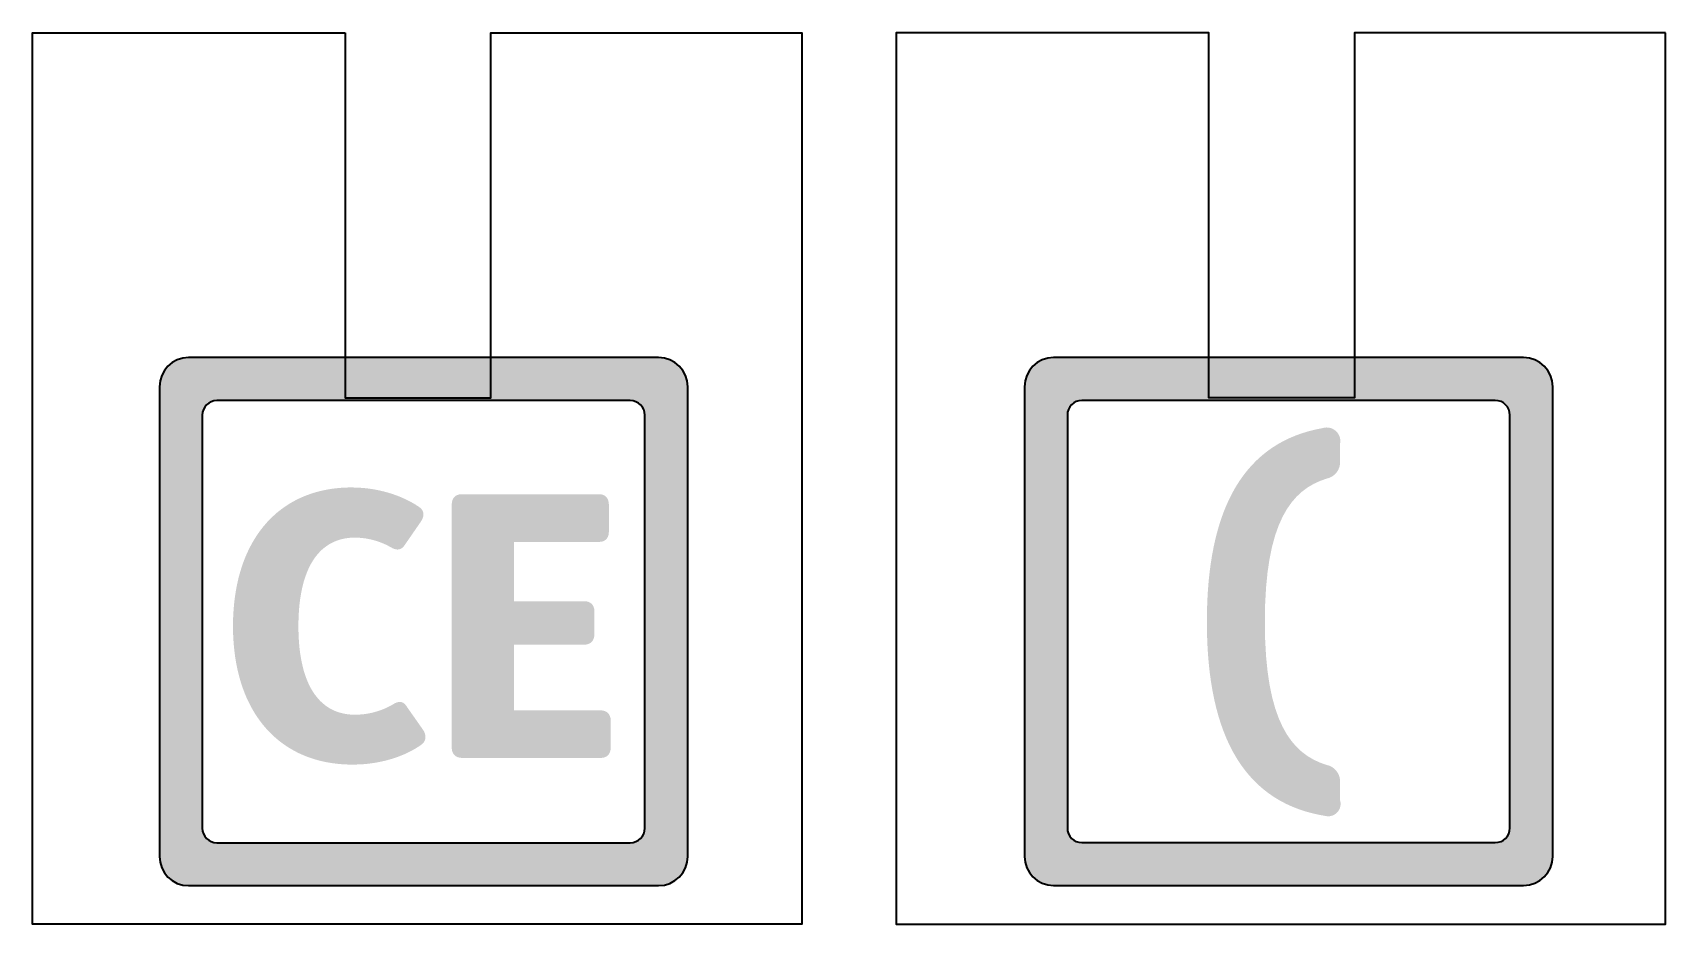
# Model space of a CAD drawing. Header units: millimetres. Extents: x -103 to 297, y 0 to 210.
# Drawn here: x 101.85 to 135.42, y 150.49 to 168.81 of the extents above; entities that cross this region are included whole.
import ezdxf

# ---------------------------------------------------------------- set-up
doc = ezdxf.new("R2010")
doc.units = ezdxf.units.MM
doc.layers.add('_Beschriftung', color=7, linetype='Continuous')
doc.layers.add('Beschnitt', color=7, linetype='Continuous')

msp = doc.modelspace()

# ---------------------------------------------------------------- hatches: boundary and pattern name
at = {"layer": '_Beschriftung', "linetype": 'Continuous', "lineweight": 5}
h = msp.add_hatch(color=7, dxfattribs=at)
edge = h.paths.add_edge_path(flags=0)
edge.add_line((114.724, 162.131), (105.06, 162.131))
edge.add_arc((105.06, 161.531), 0.6, 90, 180)
edge.add_line((104.46, 161.531), (104.46, 151.883))
edge.add_arc((105.06, 151.883), 0.6, 180, 270)
edge.add_line((105.06, 151.283), (114.724, 151.283))
edge.add_arc((114.724, 151.883), 0.6, 270, 360)
edge.add_line((115.324, 151.883), (115.324, 161.531))
edge.add_arc((114.724, 161.531), 0.6, 0, 90)
edge = h.paths.add_edge_path(flags=0)
edge.add_arc((105.642, 160.949), 0.3, 90, 180)
edge.add_line((105.342, 160.949), (105.342, 152.465))
edge.add_arc((105.642, 152.465), 0.3, 180, 270)
edge.add_line((105.642, 152.165), (114.142, 152.165))
edge.add_arc((114.142, 152.465), 0.3, 270, 360)
edge.add_line((114.442, 152.465), (114.442, 160.949))
edge.add_arc((114.142, 160.949), 0.3, 0, 90)
edge.add_line((114.142, 161.249), (105.642, 161.249))
h = msp.add_hatch(color=7, dxfattribs=at)
edge = h.paths.add_edge_path(flags=0)
edge.add_line((104.46, 161.531), (104.46, 151.883))
edge.add_arc((105.06, 151.883), 0.6, 180, 270)
edge.add_line((105.06, 151.283), (114.724, 151.283))
edge.add_arc((114.724, 151.883), 0.6, 270, 360)
edge.add_line((115.324, 151.883), (115.324, 161.531))
edge.add_arc((114.724, 161.531), 0.6, 0, 90)
edge.add_line((114.724, 162.131), (105.06, 162.131))
edge.add_arc((105.06, 161.531), 0.6, 90, 180)
edge = h.paths.add_edge_path(flags=0)
edge.add_arc((105.642, 152.465), 0.3, 180, 270)
edge.add_line((105.642, 152.165), (114.142, 152.165))
edge.add_arc((114.142, 152.465), 0.3, 270, 360)
edge.add_line((114.442, 152.465), (114.442, 160.949))
edge.add_arc((114.142, 160.949), 0.3, 0, 90)
edge.add_line((114.142, 161.249), (105.642, 161.249))
edge.add_arc((105.642, 160.949), 0.3, 90, 180)
edge.add_line((105.342, 160.949), (105.342, 152.465))
h = msp.add_hatch(color=7, dxfattribs=at)
edge = h.paths.add_edge_path(flags=0)
edge.add_line((132.51, 162.133), (122.846, 162.133))
edge.add_arc((122.846, 161.533), 0.6, 90, 180)
edge.add_line((122.246, 161.533), (122.246, 151.885))
edge.add_arc((122.846, 151.885), 0.6, 180, 270)
edge.add_line((122.846, 151.285), (132.51, 151.285))
edge.add_arc((132.51, 151.885), 0.6, 270, 360)
edge.add_line((133.11, 151.885), (133.11, 161.533))
edge.add_arc((132.51, 161.533), 0.6, 0, 90)
edge = h.paths.add_edge_path(flags=0)
edge.add_arc((123.428, 160.951), 0.3, 90, 180)
edge.add_line((123.128, 160.951), (123.128, 152.467))
edge.add_arc((123.428, 152.467), 0.3, 180, 270)
edge.add_line((123.428, 152.167), (131.928, 152.167))
edge.add_arc((131.928, 152.467), 0.3, 270, 360)
edge.add_line((132.228, 152.467), (132.228, 160.951))
edge.add_arc((131.928, 160.951), 0.3, 0, 90)
edge.add_line((131.928, 161.251), (123.428, 161.251))
h = msp.add_hatch(color=7, dxfattribs=at)
edge = h.paths.add_edge_path(flags=0)
edge.add_spline(control_points=[(127.189, 156.704), (127.189, 158.757), (127.738, 159.42), (128.453, 159.644)], knot_values=[0, 0, 0, 0, 1, 1, 1, 1], degree=3, periodic=0)
edge.add_ellipse((128.386, 159.988), major_axis=(-0.352, 0), ratio=0.997714, start_angle=101.0008, end_angle=183.4644)
edge.add_line((128.737, 160.009), (128.737, 160.375))
edge.add_ellipse((128.462, 160.418), major_axis=(-0.279, 0), ratio=0.997714, start_angle=171.252, end_angle=285.1604)
edge.add_spline(control_points=[(128.389, 160.686), (126.781, 160.407), (125.997, 159.063), (125.997, 156.704)], knot_values=[0, 0, 0, 0, 1, 1, 1, 1], degree=3, periodic=0)
edge.add_spline(control_points=[(125.997, 156.704), (125.997, 154.304), (126.808, 152.955), (128.476, 152.708)], knot_values=[0, 0, 0, 0, 1, 1, 1, 1], degree=3, periodic=0)
edge.add_ellipse((128.491, 152.963), major_axis=(-0.256, 0), ratio=0.997714, start_angle=86.7976, end_angle=195.6448)
edge.add_line((128.737, 153.033), (128.737, 153.398))
edge.add_ellipse((128.386, 153.42), major_axis=(-0.352, 0), ratio=0.997714, start_angle=176.5356, end_angle=258.9992)
edge.add_spline(control_points=[(128.453, 153.764), (127.738, 153.988), (127.189, 154.651), (127.189, 156.704)], knot_values=[0, 0, 0, 0, 1, 1, 1, 1], degree=3, periodic=0)
for points in [[(107.318, 156.614), (107.318, 156.65), (107.318, 156.685), (107.319, 156.72), (107.32, 156.754), (107.321, 156.789), (107.322, 156.822), (107.324, 156.856), (107.326, 156.889), (107.328, 156.922), (107.33, 156.954), (107.333, 156.987), (107.336, 157.018), (107.339, 157.05), (107.342, 157.081), (107.346, 157.112), (107.35, 157.142), (107.354, 157.172), (107.358, 157.202), (107.363, 157.231), (107.368, 157.261), (107.373, 157.289), (107.378, 157.318), (107.384, 157.346), (107.39, 157.373), (107.396, 157.401), (107.402, 157.428), (107.408, 157.454), (107.415, 157.481), (107.422, 157.507), (107.429, 157.532), (107.437, 157.557), (107.444, 157.582), (107.452, 157.607), (107.461, 157.631), (107.469, 157.655), (107.478, 157.678), (107.486, 157.702), (107.495, 157.724), (107.505, 157.747), (107.514, 157.769), (107.524, 157.791), (107.534, 157.812), (107.544, 157.833), (107.555, 157.854), (107.565, 157.874), (107.576, 157.894), (107.588, 157.914), (107.599, 157.933), (107.61, 157.952), (107.622, 157.97), (107.634, 157.988), (107.646, 158.006), (107.659, 158.024), (107.672, 158.041), (107.685, 158.058), (107.698, 158.074), (107.711, 158.09), (107.725, 158.106), (107.738, 158.121), (107.752, 158.136), (107.766, 158.151), (107.781, 158.165), (107.795, 158.179), (107.81, 158.192), (107.825, 158.205), (107.841, 158.218), (107.856, 158.23), (107.872, 158.242), (107.888, 158.254), (107.904, 158.265), (107.92, 158.276), (107.937, 158.287), (107.953, 158.297), (107.97, 158.307), (107.987, 158.317), (108.005, 158.326), (108.022, 158.334), (108.04, 158.343), (108.058, 158.351), (108.076, 158.359), (108.095, 158.366), (108.113, 158.373), (108.132, 158.379), (108.151, 158.385), (108.17, 158.391), (108.189, 158.397), (108.209, 158.402), (108.229, 158.406), (108.249, 158.411), (108.269, 158.415), (108.289, 158.418), (108.31, 158.421), (108.33, 158.424), (108.351, 158.427), (108.372, 158.429), (108.394, 158.43), (108.415, 158.432), (108.437, 158.433), (108.459, 158.433), (108.481, 158.433), (108.488, 158.433), (108.496, 158.433), (108.504, 158.433), (108.511, 158.433), (108.519, 158.433), (108.527, 158.433), (108.534, 158.432), (108.542, 158.432), (108.549, 158.432), (108.557, 158.431), (108.565, 158.431), (108.572, 158.43), (108.58, 158.43), (108.588, 158.429), (108.595, 158.429), (108.603, 158.428), (108.61, 158.427), (108.618, 158.427), (108.626, 158.426), (108.633, 158.425), (108.641, 158.424), (108.648, 158.423), (108.656, 158.422), (108.664, 158.421), (108.671, 158.42), (108.679, 158.419), (108.686, 158.418), (108.694, 158.417), (108.702, 158.416), (108.709, 158.415), (108.717, 158.413), (108.724, 158.412), (108.732, 158.411), (108.739, 158.409), (108.747, 158.408), (108.755, 158.407), (108.762, 158.405), (108.77, 158.404), (108.777, 158.402), (108.785, 158.4), (108.792, 158.399), (108.8, 158.397), (108.807, 158.395), (108.815, 158.394), (108.822, 158.392), (108.829, 158.39), (108.837, 158.388), (108.844, 158.386), (108.852, 158.384), (108.859, 158.382), (108.867, 158.38), (108.874, 158.378), (108.881, 158.376), (108.889, 158.374), (108.896, 158.372), (108.903, 158.37), (108.911, 158.368), (108.918, 158.365), (108.925, 158.363), (108.932, 158.361), (108.94, 158.358), (108.947, 158.356), (108.954, 158.353), (108.961, 158.351), (108.969, 158.349), (108.976, 158.346), (108.983, 158.343), (108.99, 158.341), (108.997, 158.338), (109.004, 158.336), (109.012, 158.333), (109.019, 158.33), (109.026, 158.327), (109.033, 158.324), (109.04, 158.322), (109.047, 158.319), (109.054, 158.316), (109.061, 158.313), (109.068, 158.31), (109.075, 158.307), (109.082, 158.304), (109.088, 158.301), (109.095, 158.298), (109.102, 158.295), (109.109, 158.292), (109.116, 158.288), (109.123, 158.285), (109.129, 158.282), (109.136, 158.279), (109.143, 158.275), (109.149, 158.272), (109.156, 158.269), (109.163, 158.265), (109.169, 158.262), (109.176, 158.258), (109.183, 158.255), (109.189, 158.251), (109.196, 158.248), (109.202, 158.244), (109.209, 158.24), (109.212, 158.238), (109.216, 158.236), (109.22, 158.234), (109.224, 158.232), (109.227, 158.229), (109.231, 158.227), (109.235, 158.225), (109.238, 158.224), (109.242, 158.222), (109.246, 158.22), (109.249, 158.218), (109.253, 158.216), (109.256, 158.215), (109.26, 158.213), (109.263, 158.211), (109.267, 158.21), (109.27, 158.208), (109.274, 158.207), (109.277, 158.206), (109.281, 158.204), (109.284, 158.203), (109.288, 158.202), (109.291, 158.201), (109.294, 158.2), (109.298, 158.198), (109.301, 158.197), (109.304, 158.197), (109.308, 158.196), (109.311, 158.195), (109.314, 158.194), (109.317, 158.193), (109.321, 158.193), (109.324, 158.192), (109.327, 158.191), (109.33, 158.191), (109.333, 158.191), (109.336, 158.19), (109.34, 158.19), (109.343, 158.19), (109.346, 158.189), (109.349, 158.189), (109.352, 158.189), (109.355, 158.189), (109.358, 158.189), (109.361, 158.189), (109.364, 158.189), (109.367, 158.189), (109.37, 158.19), (109.373, 158.19), (109.376, 158.19), (109.379, 158.191), (109.382, 158.191), (109.385, 158.192), (109.388, 158.192), (109.39, 158.193), (109.393, 158.193), (109.396, 158.194), (109.399, 158.195), (109.402, 158.196), (109.405, 158.197), (109.407, 158.198), (109.41, 158.199), (109.413, 158.2), (109.416, 158.201), (109.418, 158.202), (109.421, 158.204), (109.424, 158.205), (109.426, 158.206), (109.429, 158.208), (109.432, 158.209), (109.434, 158.211), (109.437, 158.213), (109.44, 158.214), (109.442, 158.216), (109.445, 158.218), (109.447, 158.22), (109.45, 158.222), (109.453, 158.224), (109.455, 158.226), (109.458, 158.228), (109.46, 158.23), (109.463, 158.233), (109.465, 158.235), (109.468, 158.237), (109.47, 158.24), (109.473, 158.242), (109.475, 158.245), (109.478, 158.248), (109.48, 158.25), (109.482, 158.253), (109.485, 158.256), (109.487, 158.259), (109.49, 158.262), (109.492, 158.265), (109.494, 158.268), (109.497, 158.271), (109.499, 158.274), (109.501, 158.278), (109.504, 158.281), (109.506, 158.285), (109.837, 158.764), (109.839, 158.768), (109.841, 158.771), (109.844, 158.775), (109.846, 158.778), (109.848, 158.782), (109.85, 158.786), (109.852, 158.789), (109.854, 158.793), (109.856, 158.796), (109.858, 158.8), (109.859, 158.803), (109.861, 158.807), (109.863, 158.81), (109.864, 158.814), (109.866, 158.817), (109.867, 158.821), (109.869, 158.824), (109.87, 158.828), (109.872, 158.831), (109.873, 158.835), (109.874, 158.838), (109.876, 158.842), (109.877, 158.845), (109.878, 158.848), (109.879, 158.852), (109.88, 158.855), (109.881, 158.858), (109.882, 158.862), (109.883, 158.865), (109.883, 158.868), (109.884, 158.872), (109.885, 158.875), (109.885, 158.878), (109.886, 158.882), (109.886, 158.885), (109.887, 158.888), (109.887, 158.891), (109.888, 158.895), (109.888, 158.898), (109.888, 158.901), (109.888, 158.904), (109.888, 158.907), (109.888, 158.91), (109.888, 158.914), (109.888, 158.917), (109.888, 158.92), (109.888, 158.923), (109.888, 158.926), (109.888, 158.929), (109.887, 158.932), (109.887, 158.935), (109.886, 158.938), (109.886, 158.941), (109.885, 158.944), (109.885, 158.947), (109.884, 158.95), (109.883, 158.953), (109.882, 158.956), (109.881, 158.959), (109.881, 158.962), (109.88, 158.965), (109.878, 158.968), (109.877, 158.971), (109.876, 158.974), (109.875, 158.977), (109.874, 158.979), (109.872, 158.982), (109.871, 158.985), (109.869, 158.988), (109.868, 158.991), (109.866, 158.993), (109.865, 158.996), (109.863, 158.999), (109.861, 159.002), (109.859, 159.004), (109.857, 159.007), (109.855, 159.01), (109.853, 159.012), (109.851, 159.015), (109.849, 159.018), (109.847, 159.02), (109.845, 159.023), (109.842, 159.025), (109.84, 159.028), (109.838, 159.031), (109.835, 159.033), (109.832, 159.036), (109.83, 159.038), (109.827, 159.041), (109.824, 159.043), (109.821, 159.046), (109.818, 159.048), (109.815, 159.05), (109.812, 159.053), (109.809, 159.055), (109.806, 159.058), (109.803, 159.06), (109.8, 159.062), (109.796, 159.065), (109.793, 159.067), (109.782, 159.074), (109.771, 159.082), (109.76, 159.089), (109.748, 159.096), (109.737, 159.104), (109.726, 159.111), (109.714, 159.118), (109.703, 159.125), (109.691, 159.132), (109.679, 159.138), (109.668, 159.145), (109.656, 159.152), (109.644, 159.159), (109.632, 159.165), (109.62, 159.172), (109.608, 159.178), (109.596, 159.185), (109.583, 159.191), (109.571, 159.197), (109.558, 159.204), (109.546, 159.21), (109.533, 159.216), (109.521, 159.222), (109.508, 159.228), (109.495, 159.234), (109.482, 159.24), (109.469, 159.245), (109.457, 159.251), (109.443, 159.257), (109.43, 159.262), (109.417, 159.268), (109.404, 159.273), (109.391, 159.279), (109.377, 159.284), (109.364, 159.289), (109.351, 159.294), (109.337, 159.299), (109.324, 159.304), (109.31, 159.309), (109.296, 159.314), (109.283, 159.319), (109.269, 159.324), (109.255, 159.328), (109.241, 159.333), (109.227, 159.337), (109.213, 159.342), (109.199, 159.346), (109.185, 159.35), (109.171, 159.354), (109.157, 159.359), (109.143, 159.363), (109.128, 159.367), (109.114, 159.371), (109.1, 159.374), (109.085, 159.378), (109.071, 159.382), (109.056, 159.385), (109.042, 159.389), (109.027, 159.392), (109.013, 159.396), (108.998, 159.399), (108.984, 159.402), (108.969, 159.405), (108.954, 159.408), (108.94, 159.411), (108.925, 159.414), (108.91, 159.417), (108.895, 159.42), (108.88, 159.423), (108.865, 159.425), (108.85, 159.428), (108.835, 159.43), (108.82, 159.432), (108.805, 159.435), (108.79, 159.437), (108.775, 159.439), (108.76, 159.441), (108.745, 159.443), (108.73, 159.445), (108.715, 159.446), (108.7, 159.448), (108.685, 159.45), (108.669, 159.451), (108.654, 159.453), (108.639, 159.454), (108.624, 159.455), (108.609, 159.456), (108.593, 159.458), (108.578, 159.459), (108.563, 159.459), (108.547, 159.46), (108.532, 159.461), (108.517, 159.462), (108.501, 159.462), (108.486, 159.463), (108.471, 159.463), (108.455, 159.463), (108.44, 159.464), (108.425, 159.464), (108.409, 159.464), (108.364, 159.464), (108.32, 159.463), (108.276, 159.461), (108.232, 159.459), (108.189, 159.456), (108.145, 159.452), (108.103, 159.448), (108.06, 159.443), (108.018, 159.438), (107.977, 159.432), (107.935, 159.425), (107.894, 159.417), (107.854, 159.41), (107.814, 159.401), (107.774, 159.392), (107.734, 159.382), (107.695, 159.371), (107.656, 159.36), (107.618, 159.349), (107.58, 159.336), (107.542, 159.323), (107.505, 159.31), (107.468, 159.296), (107.432, 159.281), (107.396, 159.266), (107.36, 159.25), (107.325, 159.234), (107.29, 159.217), (107.256, 159.199), (107.222, 159.181), (107.188, 159.162), (107.155, 159.143), (107.122, 159.123), (107.09, 159.102), (107.058, 159.081), (107.026, 159.059), (106.995, 159.037), (106.964, 159.014), (106.934, 158.991), (106.904, 158.967), (106.874, 158.943), (106.845, 158.918), (106.817, 158.892), (106.789, 158.866), (106.761, 158.84), (106.734, 158.812), (106.707, 158.785), (106.68, 158.757), (106.654, 158.728), (106.629, 158.698), (106.604, 158.669), (106.579, 158.638), (106.555, 158.607), (106.531, 158.576), (106.508, 158.544), (106.485, 158.512), (106.463, 158.479), (106.441, 158.445), (106.42, 158.411), (106.399, 158.377), (106.378, 158.342), (106.358, 158.307), (106.339, 158.271), (106.32, 158.234), (106.301, 158.197), (106.283, 158.16), (106.266, 158.122), (106.248, 158.083), (106.232, 158.045), (106.216, 158.005), (106.2, 157.965), (106.185, 157.925), (106.17, 157.884), (106.156, 157.843), (106.143, 157.801), (106.13, 157.759), (106.117, 157.717), (106.105, 157.673), (106.093, 157.63), (106.082, 157.586), (106.072, 157.541), (106.062, 157.496), (106.052, 157.451), (106.043, 157.405), (106.035, 157.359), (106.027, 157.312), (106.02, 157.265), (106.013, 157.218), (106.006, 157.17), (106.001, 157.121), (105.995, 157.072), (105.991, 157.023), (105.987, 156.974), (105.983, 156.923), (105.98, 156.873), (105.977, 156.822), (105.975, 156.771), (105.974, 156.719), (105.973, 156.667), (105.973, 156.614), (105.973, 156.562), (105.974, 156.509), (105.975, 156.458), (105.977, 156.406), (105.98, 156.356), (105.983, 156.305), (105.987, 156.255), (105.991, 156.205), (105.996, 156.156), (106.001, 156.107), (106.007, 156.059), (106.013, 156.011), (106.02, 155.963), (106.028, 155.916), (106.036, 155.87), (106.044, 155.824), (106.053, 155.778), (106.063, 155.732), (106.073, 155.688), (106.084, 155.643), (106.095, 155.599), (106.106, 155.556), (106.119, 155.513), (106.131, 155.47), (106.145, 155.428), (106.158, 155.386), (106.173, 155.345), (106.187, 155.304), (106.203, 155.264), (106.218, 155.224), (106.235, 155.185), (106.251, 155.146), (106.269, 155.108), (106.286, 155.07), (106.305, 155.033), (106.323, 154.996), (106.343, 154.96), (106.362, 154.924), (106.383, 154.888), (106.403, 154.853), (106.424, 154.819), (106.446, 154.785), (106.468, 154.752), (106.491, 154.719), (106.514, 154.687), (106.537, 154.655), (106.561, 154.624), (106.585, 154.593), (106.61, 154.563), (106.636, 154.533), (106.661, 154.504), (106.688, 154.475), (106.714, 154.447), (106.741, 154.419), (106.769, 154.392), (106.797, 154.366), (106.825, 154.34), (106.854, 154.314), (106.884, 154.289), (106.913, 154.265), (106.944, 154.241), (106.974, 154.218), (107.005, 154.195), (107.037, 154.173), (107.068, 154.151), (107.101, 154.13), (107.133, 154.11), (107.167, 154.09), (107.2, 154.071), (107.234, 154.052), (107.268, 154.034), (107.303, 154.016), (107.338, 153.999), (107.374, 153.983), (107.41, 153.967), (107.446, 153.952), (107.483, 153.937), (107.52, 153.923), (107.558, 153.91), (107.595, 153.897), (107.634, 153.885), (107.672, 153.873), (107.711, 153.862), (107.751, 153.852), (107.791, 153.842), (107.831, 153.833), (107.871, 153.824), (107.912, 153.816), (107.954, 153.809), (107.995, 153.802), (108.037, 153.796), (108.08, 153.791), (108.122, 153.786), (108.165, 153.782), (108.209, 153.778), (108.253, 153.775), (108.297, 153.773), (108.341, 153.771), (108.386, 153.77), (108.431, 153.77), (108.446, 153.77), (108.462, 153.77), (108.477, 153.77), (108.493, 153.771), (108.508, 153.771), (108.523, 153.772), (108.539, 153.772), (108.554, 153.773), (108.569, 153.773), (108.585, 153.774), (108.6, 153.775), (108.615, 153.776), (108.631, 153.777), (108.646, 153.778), (108.661, 153.779), (108.677, 153.781), (108.692, 153.782), (108.707, 153.783), (108.722, 153.785), (108.738, 153.786), (108.753, 153.788), (108.768, 153.79), (108.783, 153.792), (108.798, 153.794), (108.814, 153.796), (108.829, 153.798), (108.844, 153.8), (108.859, 153.802), (108.874, 153.805), (108.889, 153.807), (108.904, 153.809), (108.919, 153.812), (108.934, 153.815), (108.949, 153.817), (108.964, 153.82), (108.979, 153.823), (108.994, 153.826), (109.008, 153.829), (109.023, 153.832), (109.038, 153.835), (109.053, 153.839), (109.067, 153.842), (109.082, 153.846), (109.097, 153.849), (109.111, 153.853), (109.126, 153.856), (109.14, 153.86), (109.155, 153.864), (109.169, 153.868), (109.184, 153.872), (109.198, 153.876), (109.212, 153.88), (109.227, 153.884), (109.241, 153.889), (109.255, 153.893), (109.269, 153.898), (109.283, 153.902), (109.297, 153.907), (109.311, 153.912), (109.325, 153.916), (109.339, 153.921), (109.353, 153.926), (109.367, 153.931), (109.381, 153.936), (109.395, 153.942), (109.408, 153.947), (109.422, 153.952), (109.435, 153.958), (109.449, 153.963), (109.462, 153.969), (109.476, 153.974), (109.489, 153.98), (109.503, 153.986), (109.516, 153.992), (109.529, 153.998), (109.542, 154.004), (109.555, 154.01), (109.568, 154.016), (109.581, 154.022), (109.594, 154.029), (109.607, 154.035), (109.619, 154.042), (109.632, 154.048), (109.645, 154.055), (109.657, 154.062), (109.67, 154.069), (109.682, 154.076), (109.694, 154.082), (109.707, 154.09), (109.719, 154.097), (109.731, 154.104), (109.743, 154.111), (109.755, 154.119), (109.767, 154.126), (109.779, 154.133), (109.791, 154.141), (109.802, 154.149), (109.814, 154.157), (109.825, 154.164), (109.837, 154.172), (109.84, 154.175), (109.843, 154.177), (109.847, 154.179), (109.85, 154.182), (109.853, 154.184), (109.856, 154.187), (109.858, 154.189), (109.861, 154.191), (109.864, 154.194), (109.867, 154.197), (109.869, 154.199), (109.872, 154.202), (109.875, 154.204), (109.877, 154.207), (109.879, 154.209), (109.882, 154.212), (109.884, 154.215), (109.886, 154.217), (109.889, 154.22), (109.891, 154.223), (109.893, 154.226), (109.895, 154.228), (109.897, 154.231), (109.899, 154.234), (109.9, 154.237), (109.902, 154.24), (109.904, 154.242), (109.905, 154.245), (109.907, 154.248), (109.909, 154.251), (109.91, 154.254), (109.912, 154.257), (109.913, 154.26), (109.914, 154.263), (109.915, 154.266), (109.917, 154.269), (109.918, 154.272), (109.919, 154.275), (109.92, 154.278), (109.921, 154.281), (109.922, 154.284), (109.923, 154.287), (109.924, 154.29), (109.924, 154.293), (109.925, 154.296), (109.926, 154.299), (109.926, 154.302), (109.927, 154.305), (109.927, 154.308), (109.928, 154.311), (109.928, 154.315), (109.928, 154.318), (109.929, 154.321), (109.929, 154.324), (109.929, 154.327), (109.929, 154.331), (109.929, 154.334), (109.929, 154.337), (109.929, 154.34), (109.929, 154.343), (109.929, 154.347), (109.929, 154.35), (109.929, 154.353), (109.928, 154.356), (109.928, 154.36), (109.928, 154.363), (109.927, 154.366), (109.927, 154.369), (109.926, 154.373), (109.926, 154.376), (109.925, 154.379), (109.924, 154.383), (109.924, 154.386), (109.923, 154.389), (109.922, 154.392), (109.921, 154.396), (109.92, 154.399), (109.919, 154.402), (109.918, 154.406), (109.917, 154.409), (109.916, 154.412), (109.915, 154.416), (109.914, 154.419), (109.912, 154.422), (109.911, 154.426), (109.91, 154.429), (109.908, 154.432), (109.907, 154.436), (109.905, 154.439), (109.904, 154.442), (109.902, 154.446), (109.901, 154.449), (109.899, 154.452), (109.897, 154.456), (109.896, 154.459), (109.894, 154.462), (109.892, 154.466), (109.89, 154.469), (109.888, 154.472), (109.886, 154.476), (109.55, 154.955), (109.548, 154.959), (109.545, 154.963), (109.543, 154.966), (109.541, 154.97), (109.538, 154.973), (109.536, 154.977), (109.534, 154.98), (109.531, 154.983), (109.529, 154.986), (109.526, 154.989), (109.524, 154.992), (109.522, 154.995), (109.519, 154.998), (109.517, 155.001), (109.514, 155.004), (109.512, 155.006), (109.509, 155.009), (109.507, 155.012), (109.504, 155.014), (109.502, 155.016), (109.499, 155.019), (109.497, 155.021), (109.494, 155.023), (109.492, 155.025), (109.489, 155.027), (109.486, 155.029), (109.484, 155.031), (109.481, 155.033), (109.479, 155.035), (109.476, 155.036), (109.473, 155.038), (109.471, 155.04), (109.468, 155.041), (109.465, 155.042), (109.463, 155.044), (109.46, 155.045), (109.457, 155.046), (109.454, 155.048), (109.452, 155.049), (109.449, 155.05), (109.446, 155.051), (109.443, 155.052), (109.441, 155.052), (109.438, 155.053), (109.435, 155.054), (109.432, 155.055), (109.429, 155.055), (109.426, 155.056), (109.424, 155.056), (109.421, 155.057), (109.418, 155.057), (109.415, 155.057), (109.412, 155.057), (109.409, 155.058), (109.406, 155.058), (109.403, 155.058), (109.4, 155.058), (109.397, 155.058), (109.394, 155.057), (109.391, 155.057), (109.388, 155.057), (109.385, 155.057), (109.382, 155.056), (109.379, 155.056), (109.376, 155.055), (109.373, 155.055), (109.369, 155.054), (109.366, 155.054), (109.363, 155.053), (109.36, 155.052), (109.357, 155.051), (109.354, 155.05), (109.35, 155.049), (109.347, 155.049), (109.344, 155.047), (109.341, 155.046), (109.337, 155.045), (109.334, 155.044), (109.331, 155.043), (109.328, 155.041), (109.324, 155.04), (109.321, 155.039), (109.318, 155.037), (109.314, 155.036), (109.311, 155.034), (109.307, 155.033), (109.304, 155.031), (109.3, 155.029), (109.297, 155.027), (109.294, 155.026), (109.29, 155.024), (109.287, 155.022), (109.283, 155.02), (109.28, 155.018), (109.276, 155.016), (109.272, 155.014), (109.269, 155.012), (109.265, 155.009), (109.262, 155.007), (109.258, 155.005), (109.251, 155.001), (109.244, 154.997), (109.238, 154.993), (109.231, 154.989), (109.224, 154.985), (109.217, 154.982), (109.21, 154.978), (109.203, 154.974), (109.196, 154.97), (109.189, 154.967), (109.182, 154.963), (109.175, 154.96), (109.168, 154.956), (109.161, 154.953), (109.153, 154.949), (109.146, 154.946), (109.139, 154.942), (109.132, 154.939), (109.125, 154.935), (109.117, 154.932), (109.11, 154.929), (109.103, 154.926), (109.096, 154.923), (109.088, 154.919), (109.081, 154.916), (109.073, 154.913), (109.066, 154.91), (109.059, 154.907), (109.051, 154.904), (109.044, 154.901), (109.036, 154.898), (109.029, 154.895), (109.021, 154.893), (109.014, 154.89), (109.006, 154.887), (108.998, 154.884), (108.991, 154.882), (108.983, 154.879), (108.976, 154.876), (108.968, 154.874), (108.96, 154.871), (108.952, 154.869), (108.945, 154.866), (108.937, 154.864), (108.929, 154.862), (108.921, 154.859), (108.914, 154.857), (108.906, 154.855), (108.898, 154.853), (108.89, 154.85), (108.882, 154.848), (108.874, 154.846), (108.867, 154.844), (108.859, 154.842), (108.851, 154.84), (108.843, 154.838), (108.835, 154.836), (108.827, 154.834), (108.819, 154.833), (108.811, 154.831), (108.803, 154.829), (108.795, 154.827), (108.787, 154.826), (108.779, 154.824), (108.771, 154.823), (108.762, 154.821), (108.754, 154.82), (108.746, 154.818), (108.738, 154.817), (108.73, 154.815), (108.722, 154.814), (108.714, 154.813), (108.705, 154.812), (108.697, 154.811), (108.689, 154.809), (108.681, 154.808), (108.673, 154.807), (108.664, 154.806), (108.656, 154.805), (108.648, 154.804), (108.64, 154.803), (108.631, 154.803), (108.623, 154.802), (108.615, 154.801), (108.606, 154.8), (108.598, 154.8), (108.59, 154.799), (108.581, 154.799), (108.573, 154.798), (108.565, 154.798), (108.556, 154.797), (108.548, 154.797), (108.54, 154.796), (108.531, 154.796), (108.523, 154.796), (108.514, 154.796), (108.506, 154.795), (108.498, 154.795), (108.489, 154.795), (108.481, 154.795), (108.459, 154.795), (108.437, 154.796), (108.415, 154.797), (108.394, 154.798), (108.372, 154.8), (108.351, 154.802), (108.33, 154.804), (108.31, 154.807), (108.289, 154.81), (108.269, 154.814), (108.249, 154.818), (108.229, 154.822), (108.209, 154.827), (108.189, 154.832), (108.17, 154.837), (108.151, 154.843), (108.132, 154.849), (108.113, 154.856), (108.095, 154.863), (108.076, 154.87), (108.058, 154.878), (108.04, 154.886), (108.022, 154.894), (108.005, 154.903), (107.987, 154.912), (107.97, 154.921), (107.953, 154.931), (107.937, 154.942), (107.92, 154.952), (107.904, 154.963), (107.888, 154.974), (107.872, 154.986), (107.856, 154.998), (107.841, 155.011), (107.825, 155.023), (107.81, 155.036), (107.795, 155.05), (107.781, 155.064), (107.766, 155.078), (107.752, 155.093), (107.738, 155.108), (107.725, 155.123), (107.711, 155.139), (107.698, 155.155), (107.685, 155.171), (107.672, 155.188), (107.659, 155.205), (107.646, 155.222), (107.634, 155.24), (107.622, 155.258), (107.61, 155.277), (107.599, 155.296), (107.588, 155.315), (107.576, 155.334), (107.565, 155.354), (107.555, 155.375), (107.544, 155.395), (107.534, 155.416), (107.524, 155.438), (107.514, 155.46), (107.505, 155.482), (107.495, 155.504), (107.486, 155.527), (107.478, 155.55), (107.469, 155.573), (107.461, 155.597), (107.452, 155.622), (107.444, 155.646), (107.437, 155.671), (107.429, 155.696), (107.422, 155.722), (107.415, 155.748), (107.408, 155.774), (107.402, 155.801), (107.396, 155.828), (107.39, 155.855), (107.384, 155.883), (107.378, 155.911), (107.373, 155.939), (107.368, 155.968), (107.363, 155.997), (107.358, 156.026), (107.354, 156.056), (107.35, 156.086), (107.346, 156.117), (107.342, 156.147), (107.339, 156.178), (107.336, 156.21), (107.333, 156.242), (107.33, 156.274), (107.328, 156.306), (107.326, 156.339), (107.324, 156.372), (107.322, 156.406), (107.321, 156.44), (107.32, 156.474), (107.319, 156.509), (107.318, 156.543), (107.318, 156.579)], [(111.75, 157.127), (111.75, 158.345), (113.491, 158.345), (113.495, 158.345), (113.499, 158.345), (113.503, 158.345), (113.507, 158.346), (113.511, 158.346), (113.515, 158.346), (113.518, 158.346), (113.522, 158.347), (113.526, 158.347), (113.529, 158.348), (113.533, 158.348), (113.537, 158.349), (113.54, 158.349), (113.544, 158.35), (113.547, 158.35), (113.55, 158.351), (113.554, 158.352), (113.557, 158.353), (113.561, 158.353), (113.564, 158.354), (113.567, 158.355), (113.57, 158.356), (113.574, 158.357), (113.577, 158.358), (113.58, 158.359), (113.583, 158.36), (113.586, 158.362), (113.589, 158.363), (113.592, 158.364), (113.595, 158.365), (113.598, 158.367), (113.601, 158.368), (113.603, 158.37), (113.606, 158.371), (113.609, 158.373), (113.612, 158.374), (113.614, 158.376), (113.617, 158.377), (113.62, 158.379), (113.622, 158.381), (113.625, 158.383), (113.627, 158.384), (113.63, 158.386), (113.632, 158.388), (113.634, 158.39), (113.637, 158.392), (113.639, 158.394), (113.641, 158.396), (113.644, 158.398), (113.646, 158.4), (113.648, 158.402), (113.65, 158.405), (113.652, 158.407), (113.654, 158.409), (113.656, 158.411), (113.658, 158.414), (113.66, 158.416), (113.662, 158.419), (113.663, 158.421), (113.665, 158.424), (113.667, 158.426), (113.669, 158.429), (113.67, 158.431), (113.672, 158.434), (113.673, 158.437), (113.675, 158.44), (113.676, 158.442), (113.678, 158.445), (113.679, 158.448), (113.681, 158.451), (113.682, 158.454), (113.683, 158.457), (113.684, 158.46), (113.686, 158.463), (113.687, 158.466), (113.688, 158.469), (113.689, 158.472), (113.69, 158.475), (113.691, 158.479), (113.692, 158.482), (113.693, 158.485), (113.693, 158.489), (113.694, 158.492), (113.695, 158.495), (113.696, 158.499), (113.696, 158.502), (113.697, 158.506), (113.698, 158.509), (113.698, 158.513), (113.699, 158.516), (113.699, 158.52), (113.699, 158.524), (113.7, 158.527), (113.7, 158.531), (113.7, 158.535), (113.7, 158.539), (113.701, 158.543), (113.701, 158.547), (113.701, 158.55), (113.701, 158.554), (113.701, 159.106), (113.701, 159.11), (113.701, 159.114), (113.701, 159.119), (113.7, 159.123), (113.7, 159.127), (113.7, 159.131), (113.7, 159.135), (113.699, 159.139), (113.699, 159.143), (113.699, 159.147), (113.698, 159.151), (113.698, 159.155), (113.697, 159.158), (113.696, 159.162), (113.696, 159.166), (113.695, 159.169), (113.694, 159.173), (113.693, 159.177), (113.693, 159.18), (113.692, 159.184), (113.691, 159.187), (113.69, 159.191), (113.689, 159.194), (113.688, 159.197), (113.687, 159.201), (113.686, 159.204), (113.684, 159.207), (113.683, 159.21), (113.682, 159.214), (113.681, 159.217), (113.679, 159.22), (113.678, 159.223), (113.676, 159.226), (113.675, 159.229), (113.673, 159.231), (113.672, 159.234), (113.67, 159.237), (113.669, 159.24), (113.667, 159.243), (113.665, 159.245), (113.663, 159.248), (113.662, 159.251), (113.66, 159.253), (113.658, 159.256), (113.656, 159.258), (113.654, 159.261), (113.652, 159.263), (113.65, 159.265), (113.648, 159.268), (113.646, 159.27), (113.644, 159.272), (113.641, 159.274), (113.639, 159.276), (113.637, 159.278), (113.634, 159.28), (113.632, 159.282), (113.63, 159.284), (113.627, 159.286), (113.625, 159.288), (113.622, 159.29), (113.62, 159.292), (113.617, 159.293), (113.614, 159.295), (113.612, 159.297), (113.609, 159.298), (113.606, 159.3), (113.603, 159.301), (113.601, 159.303), (113.598, 159.304), (113.595, 159.306), (113.592, 159.307), (113.589, 159.308), (113.586, 159.31), (113.583, 159.311), (113.58, 159.312), (113.577, 159.313), (113.574, 159.314), (113.57, 159.315), (113.567, 159.316), (113.564, 159.317), (113.561, 159.318), (113.557, 159.319), (113.554, 159.32), (113.55, 159.32), (113.547, 159.321), (113.544, 159.322), (113.54, 159.322), (113.537, 159.323), (113.533, 159.324), (113.529, 159.324), (113.526, 159.324), (113.522, 159.325), (113.518, 159.325), (113.515, 159.325), (113.511, 159.326), (113.507, 159.326), (113.503, 159.326), (113.499, 159.326), (113.495, 159.326), (113.491, 159.326), (110.691, 159.326), (110.687, 159.326), (110.683, 159.326), (110.679, 159.326), (110.674, 159.326), (110.67, 159.326), (110.666, 159.325), (110.662, 159.325), (110.658, 159.325), (110.654, 159.324), (110.65, 159.324), (110.646, 159.324), (110.643, 159.323), (110.639, 159.322), (110.635, 159.322), (110.631, 159.321), (110.628, 159.32), (110.624, 159.32), (110.62, 159.319), (110.617, 159.318), (110.613, 159.317), (110.61, 159.316), (110.606, 159.315), (110.603, 159.314), (110.6, 159.313), (110.596, 159.312), (110.593, 159.311), (110.59, 159.31), (110.587, 159.308), (110.583, 159.307), (110.58, 159.306), (110.577, 159.304), (110.574, 159.303), (110.571, 159.301), (110.568, 159.3), (110.565, 159.298), (110.563, 159.297), (110.56, 159.295), (110.557, 159.293), (110.554, 159.292), (110.552, 159.29), (110.549, 159.288), (110.546, 159.286), (110.544, 159.284), (110.541, 159.282), (110.539, 159.28), (110.536, 159.278), (110.534, 159.276), (110.532, 159.274), (110.529, 159.272), (110.527, 159.27), (110.525, 159.268), (110.523, 159.265), (110.521, 159.263), (110.519, 159.261), (110.517, 159.258), (110.515, 159.256), (110.513, 159.253), (110.511, 159.251), (110.509, 159.248), (110.507, 159.245), (110.505, 159.243), (110.504, 159.24), (110.502, 159.237), (110.5, 159.234), (110.499, 159.231), (110.497, 159.229), (110.496, 159.226), (110.494, 159.223), (110.493, 159.22), (110.491, 159.217), (110.49, 159.214), (110.489, 159.21), (110.487, 159.207), (110.486, 159.204), (110.485, 159.201), (110.484, 159.197), (110.483, 159.194), (110.482, 159.191), (110.481, 159.187), (110.48, 159.184), (110.479, 159.18), (110.478, 159.177), (110.477, 159.173), (110.477, 159.169), (110.476, 159.166), (110.475, 159.162), (110.475, 159.158), (110.474, 159.155), (110.474, 159.151), (110.473, 159.147), (110.473, 159.143), (110.472, 159.139), (110.472, 159.135), (110.472, 159.131), (110.471, 159.127), (110.471, 159.123), (110.471, 159.119), (110.471, 159.114), (110.471, 159.11), (110.471, 159.106), (110.471, 154.123), (110.471, 154.119), (110.471, 154.115), (110.471, 154.111), (110.471, 154.107), (110.471, 154.103), (110.472, 154.099), (110.472, 154.095), (110.472, 154.091), (110.473, 154.087), (110.473, 154.083), (110.474, 154.08), (110.474, 154.076), (110.475, 154.072), (110.475, 154.069), (110.476, 154.065), (110.477, 154.061), (110.477, 154.058), (110.478, 154.054), (110.479, 154.051), (110.48, 154.047), (110.481, 154.044), (110.482, 154.041), (110.483, 154.037), (110.484, 154.034), (110.485, 154.031), (110.486, 154.028), (110.487, 154.025), (110.489, 154.022), (110.49, 154.019), (110.491, 154.016), (110.493, 154.013), (110.494, 154.01), (110.496, 154.007), (110.497, 154.004), (110.499, 154.001), (110.5, 153.998), (110.502, 153.995), (110.504, 153.993), (110.505, 153.99), (110.507, 153.988), (110.509, 153.985), (110.511, 153.982), (110.513, 153.98), (110.515, 153.977), (110.517, 153.975), (110.519, 153.973), (110.521, 153.97), (110.523, 153.968), (110.525, 153.966), (110.527, 153.964), (110.529, 153.961), (110.532, 153.959), (110.534, 153.957), (110.536, 153.955), (110.539, 153.953), (110.541, 153.951), (110.544, 153.949), (110.546, 153.947), (110.549, 153.945), (110.552, 153.944), (110.554, 153.942), (110.557, 153.94), (110.56, 153.939), (110.563, 153.937), (110.565, 153.935), (110.568, 153.934), (110.571, 153.932), (110.574, 153.931), (110.577, 153.929), (110.58, 153.928), (110.583, 153.927), (110.587, 153.925), (110.59, 153.924), (110.593, 153.923), (110.596, 153.922), (110.6, 153.921), (110.603, 153.92), (110.606, 153.919), (110.61, 153.918), (110.613, 153.917), (110.617, 153.916), (110.62, 153.915), (110.624, 153.914), (110.628, 153.914), (110.631, 153.913), (110.635, 153.912), (110.639, 153.912), (110.643, 153.911), (110.646, 153.91), (110.65, 153.91), (110.654, 153.91), (110.658, 153.909), (110.662, 153.909), (110.666, 153.908), (110.67, 153.908), (110.674, 153.908), (110.679, 153.908), (110.683, 153.908), (110.687, 153.908), (110.691, 153.908), (113.53, 153.908), (113.534, 153.908), (113.538, 153.908), (113.542, 153.908), (113.546, 153.908), (113.55, 153.908), (113.553, 153.908), (113.557, 153.909), (113.561, 153.909), (113.564, 153.91), (113.568, 153.91), (113.572, 153.91), (113.575, 153.911), (113.579, 153.912), (113.582, 153.912), (113.586, 153.913), (113.589, 153.914), (113.593, 153.914), (113.596, 153.915), (113.599, 153.916), (113.603, 153.917), (113.606, 153.918), (113.609, 153.919), (113.612, 153.92), (113.615, 153.921), (113.619, 153.922), (113.622, 153.923), (113.625, 153.924), (113.628, 153.925), (113.631, 153.927), (113.634, 153.928), (113.637, 153.929), (113.639, 153.931), (113.642, 153.932), (113.645, 153.934), (113.648, 153.935), (113.65, 153.937), (113.653, 153.939), (113.656, 153.94), (113.658, 153.942), (113.661, 153.944), (113.663, 153.945), (113.666, 153.947), (113.668, 153.949), (113.671, 153.951), (113.673, 153.953), (113.675, 153.955), (113.678, 153.957), (113.68, 153.959), (113.682, 153.961), (113.684, 153.964), (113.686, 153.966), (113.689, 153.968), (113.691, 153.97), (113.693, 153.973), (113.695, 153.975), (113.696, 153.977), (113.698, 153.98), (113.7, 153.982), (113.702, 153.985), (113.704, 153.988), (113.705, 153.99), (113.707, 153.993), (113.709, 153.995), (113.71, 153.998), (113.712, 154.001), (113.713, 154.004), (113.715, 154.007), (113.716, 154.01), (113.718, 154.013), (113.719, 154.016), (113.72, 154.019), (113.722, 154.022), (113.723, 154.025), (113.724, 154.028), (113.725, 154.031), (113.726, 154.034), (113.727, 154.037), (113.728, 154.041), (113.729, 154.044), (113.73, 154.047), (113.731, 154.051), (113.732, 154.054), (113.733, 154.058), (113.733, 154.061), (113.734, 154.065), (113.735, 154.069), (113.735, 154.072), (113.736, 154.076), (113.737, 154.08), (113.737, 154.083), (113.737, 154.087), (113.738, 154.091), (113.738, 154.095), (113.738, 154.099), (113.739, 154.103), (113.739, 154.107), (113.739, 154.111), (113.739, 154.115), (113.739, 154.119), (113.739, 154.123), (113.739, 154.669), (113.739, 154.673), (113.739, 154.677), (113.739, 154.681), (113.739, 154.685), (113.739, 154.689), (113.738, 154.693), (113.738, 154.697), (113.738, 154.7), (113.737, 154.704), (113.737, 154.708), (113.737, 154.712), (113.736, 154.715), (113.735, 154.719), (113.735, 154.723), (113.734, 154.726), (113.733, 154.73), (113.733, 154.733), (113.732, 154.737), (113.731, 154.74), (113.73, 154.744), (113.729, 154.747), (113.728, 154.75), (113.727, 154.754), (113.726, 154.757), (113.725, 154.76), (113.724, 154.763), (113.723, 154.767), (113.722, 154.77), (113.72, 154.773), (113.719, 154.776), (113.718, 154.779), (113.716, 154.782), (113.715, 154.784), (113.713, 154.787), (113.712, 154.79), (113.71, 154.793), (113.709, 154.796), (113.707, 154.798), (113.705, 154.801), (113.704, 154.804), (113.702, 154.806), (113.7, 154.809), (113.698, 154.811), (113.696, 154.814), (113.695, 154.816), (113.693, 154.819), (113.691, 154.821), (113.689, 154.823), (113.686, 154.825), (113.684, 154.828), (113.682, 154.83), (113.68, 154.832), (113.678, 154.834), (113.675, 154.836), (113.673, 154.838), (113.671, 154.84), (113.668, 154.842), (113.666, 154.844), (113.663, 154.846), (113.661, 154.847), (113.658, 154.849), (113.656, 154.851), (113.653, 154.853), (113.65, 154.854), (113.648, 154.856), (113.645, 154.857), (113.642, 154.859), (113.639, 154.86), (113.637, 154.862), (113.634, 154.863), (113.631, 154.864), (113.628, 154.866), (113.625, 154.867), (113.622, 154.868), (113.619, 154.869), (113.615, 154.87), (113.612, 154.871), (113.609, 154.872), (113.606, 154.873), (113.603, 154.874), (113.599, 154.875), (113.596, 154.876), (113.593, 154.877), (113.589, 154.878), (113.586, 154.878), (113.582, 154.879), (113.579, 154.88), (113.575, 154.88), (113.572, 154.881), (113.568, 154.881), (113.564, 154.882), (113.561, 154.882), (113.557, 154.882), (113.553, 154.883), (113.55, 154.883), (113.546, 154.883), (113.542, 154.883), (113.538, 154.883), (113.534, 154.883), (113.53, 154.883), (111.75, 154.883), (111.75, 156.234), (113.188, 156.234), (113.192, 156.234), (113.196, 156.234), (113.2, 156.234), (113.204, 156.234), (113.208, 156.234), (113.212, 156.235), (113.216, 156.235), (113.22, 156.235), (113.224, 156.236), (113.228, 156.236), (113.231, 156.237), (113.235, 156.237), (113.239, 156.238), (113.242, 156.238), (113.246, 156.239), (113.25, 156.24), (113.253, 156.241), (113.257, 156.241), (113.26, 156.242), (113.263, 156.243), (113.267, 156.244), (113.27, 156.245), (113.273, 156.246), (113.277, 156.247), (113.28, 156.248), (113.283, 156.249), (113.286, 156.251), (113.289, 156.252), (113.292, 156.253), (113.295, 156.254), (113.298, 156.256), (113.301, 156.257), (113.304, 156.259), (113.307, 156.26), (113.31, 156.262), (113.313, 156.263), (113.315, 156.265), (113.318, 156.267), (113.321, 156.268), (113.323, 156.27), (113.326, 156.272), (113.328, 156.274), (113.331, 156.276), (113.333, 156.278), (113.336, 156.28), (113.338, 156.282), (113.341, 156.284), (113.343, 156.286), (113.345, 156.288), (113.347, 156.29), (113.349, 156.293), (113.352, 156.295), (113.354, 156.297), (113.356, 156.3), (113.358, 156.302), (113.36, 156.305), (113.362, 156.307), (113.363, 156.31), (113.365, 156.312), (113.367, 156.315), (113.369, 156.318), (113.371, 156.32), (113.372, 156.323), (113.374, 156.326), (113.375, 156.329), (113.377, 156.332), (113.378, 156.335), (113.38, 156.337), (113.381, 156.34), (113.383, 156.344), (113.384, 156.347), (113.385, 156.35), (113.387, 156.353), (113.388, 156.356), (113.389, 156.359), (113.39, 156.363), (113.391, 156.366), (113.392, 156.37), (113.393, 156.373), (113.394, 156.376), (113.395, 156.38), (113.396, 156.383), (113.396, 156.387), (113.397, 156.391), (113.398, 156.394), (113.399, 156.398), (113.399, 156.402), (113.4, 156.406), (113.4, 156.409), (113.401, 156.413), (113.401, 156.417), (113.402, 156.421), (113.402, 156.425), (113.402, 156.429), (113.403, 156.433), (113.403, 156.437), (113.403, 156.442), (113.403, 156.446), (113.403, 156.45), (113.403, 156.454), (113.403, 156.918), (113.403, 156.921), (113.403, 156.925), (113.403, 156.929), (113.403, 156.933), (113.403, 156.937), (113.402, 156.941), (113.402, 156.945), (113.402, 156.948), (113.401, 156.952), (113.401, 156.956), (113.4, 156.959), (113.4, 156.963), (113.399, 156.966), (113.399, 156.97), (113.398, 156.973), (113.397, 156.977), (113.396, 156.98), (113.396, 156.983), (113.395, 156.987), (113.394, 156.99), (113.393, 156.993), (113.392, 156.997), (113.391, 157), (113.39, 157.003), (113.389, 157.006), (113.388, 157.009), (113.387, 157.012), (113.385, 157.015), (113.384, 157.018), (113.383, 157.021), (113.381, 157.024), (113.38, 157.027), (113.378, 157.03), (113.377, 157.032), (113.375, 157.035), (113.374, 157.038), (113.372, 157.041), (113.371, 157.043), (113.369, 157.046), (113.367, 157.048), (113.365, 157.051), (113.363, 157.053), (113.362, 157.056), (113.36, 157.058), (113.358, 157.061), (113.356, 157.063), (113.354, 157.065), (113.352, 157.067), (113.349, 157.07), (113.347, 157.072), (113.345, 157.074), (113.343, 157.076), (113.341, 157.078), (113.338, 157.08), (113.336, 157.082), (113.333, 157.084), (113.331, 157.086), (113.328, 157.088), (113.326, 157.089), (113.323, 157.091), (113.321, 157.093), (113.318, 157.095), (113.315, 157.096), (113.313, 157.098), (113.31, 157.099), (113.307, 157.101), (113.304, 157.102), (113.301, 157.104), (113.298, 157.105), (113.295, 157.107), (113.292, 157.108), (113.289, 157.109), (113.286, 157.11), (113.283, 157.112), (113.28, 157.113), (113.277, 157.114), (113.273, 157.115), (113.27, 157.116), (113.267, 157.117), (113.263, 157.118), (113.26, 157.119), (113.257, 157.119), (113.253, 157.12), (113.25, 157.121), (113.246, 157.122), (113.242, 157.122), (113.239, 157.123), (113.235, 157.123), (113.231, 157.124), (113.228, 157.124), (113.224, 157.125), (113.22, 157.125), (113.216, 157.126), (113.212, 157.126), (113.208, 157.126), (113.204, 157.126), (113.2, 157.127), (113.196, 157.127), (113.192, 157.127), (113.188, 157.127)]]:
    msp.add_hatch(color=7, dxfattribs=at).paths.add_polyline_path(points, flags=0)

# ---------------------------------------------------------------- linework, layer by layer
at = {"layer": '_Beschriftung', "color": 7, "linetype": 'Continuous', "lineweight": 35}
for p, q in [((114.724, 162.131), (105.06, 162.131)), ((114.724, 162.131), (105.06, 162.131)), ((132.51, 162.133), (122.846, 162.133)), ((104.46, 161.531), (104.46, 151.883)), ((104.46, 161.531), (104.46, 151.883)), ((115.324, 151.883), (115.324, 161.531)), ((115.324, 151.883), (115.324, 161.531)), ((122.246, 161.533), (122.246, 151.885)), ((133.11, 151.885), (133.11, 161.533)), ((114.142, 161.249), (105.642, 161.249)), ((114.142, 161.249), (105.642, 161.249)), ((131.928, 161.251), (123.428, 161.251)), ((105.342, 160.949), (105.342, 152.465)), ((105.342, 160.949), (105.342, 152.465)), ((114.442, 152.465), (114.442, 160.949)), ((114.442, 152.465), (114.442, 160.949)), ((123.128, 160.951), (123.128, 152.467)), ((132.228, 152.467), (132.228, 160.951)), ((105.642, 152.165), (114.142, 152.165)), ((105.642, 152.165), (114.142, 152.165)), ((123.428, 152.167), (131.928, 152.167)), ((105.06, 151.283), (114.724, 151.283)), ((105.06, 151.283), (114.724, 151.283)), ((122.846, 151.285), (132.51, 151.285))]:
    msp.add_line(p, q, dxfattribs=at)
for centre, radius, start, end in [((105.06, 161.531), 0.6, 90, 180), ((105.06, 161.531), 0.6, 90, 180), ((114.724, 161.531), 0.6, 0, 90), ((114.724, 161.531), 0.6, 0, 90), ((122.846, 161.533), 0.6, 90, 180), ((132.51, 161.533), 0.6, 0, 90), ((105.642, 160.949), 0.3, 90, 180), ((105.642, 160.949), 0.3, 90, 180), ((114.142, 160.949), 0.3, 0, 90), ((114.142, 160.949), 0.3, 0, 90), ((123.428, 160.951), 0.3, 90, 180), ((131.928, 160.951), 0.3, 0, 90), ((105.642, 152.465), 0.3, 180, 270), ((105.642, 152.465), 0.3, 180, 270), ((114.142, 152.465), 0.3, 270, 0), ((114.142, 152.465), 0.3, 270, 0), ((123.428, 152.467), 0.3, 180, 270), ((131.928, 152.467), 0.3, 270, 0), ((105.06, 151.883), 0.6, 180, 270), ((105.06, 151.883), 0.6, 180, 270), ((114.724, 151.883), 0.6, 270, 0), ((114.724, 151.883), 0.6, 270, 0), ((122.846, 151.885), 0.6, 180, 270), ((132.51, 151.885), 0.6, 270, 0)]:
    msp.add_arc(centre, radius, start, end, dxfattribs=at)
at = {"layer": 'Beschnitt', "color": 7, "linetype": 'Continuous', "lineweight": 35, "flags": 128}
for points in [[(108.276, 168.808), (108.276, 161.309), (111.276, 161.309), (111.276, 168.808), (117.666, 168.808), (117.666, 150.488), (101.853, 150.488), (101.853, 168.808)], [(135.424, 168.808), (129.034, 168.808), (129.034, 161.309), (126.034, 161.309), (126.034, 168.808), (119.611, 168.808), (119.611, 150.488), (135.424, 150.488)]]:
    msp.add_lwpolyline(points, close=True, dxfattribs=at)

doc.saveas('drawing.dxf')
